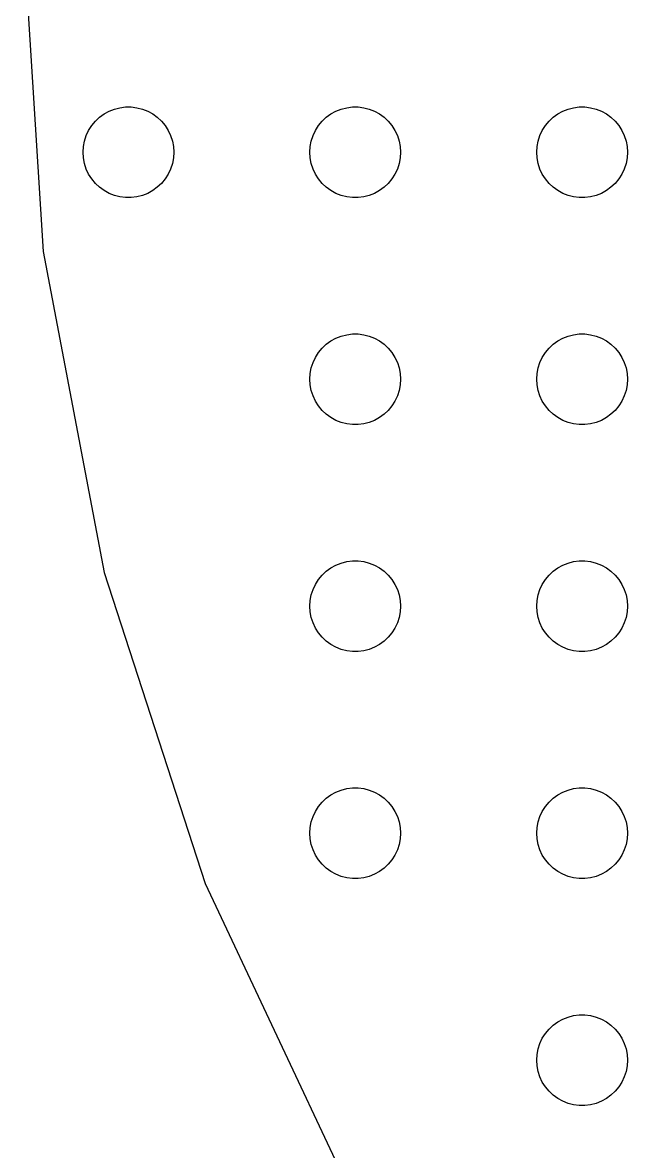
# Model space of a CAD drawing. Header units: metres. Extents: x -172 to 172, y -172 to 172.
# Drawn here: x -172 to -132, y -81 to -6.4 of the extents above; entities that cross this region are included whole.
import ezdxf

# ---------------------------------------------------------------- set-up
doc = ezdxf.new("R2010")
doc.units = ezdxf.units.M

msp = doc.modelspace()

# ---------------------------------------------------------------- linework, layer by layer
for p, q in [((-172, 0), (-170.644, -21.5573)), ((-166.912, -12.6884), (-166.607, -12.467)), ((-166.607, -12.467), (-166.277, -12.2855)), ((-166.277, -12.2855), (-165.927, -12.1468)), ((-165.927, -12.1468), (-165.562, -12.0531)), ((-165.562, -12.0531), (-165.188, -12.0059)), ((-165.188, -12.0059), (-164.812, -12.0059)), ((-164.812, -12.0059), (-164.438, -12.0531)), ((-164.438, -12.0531), (-164.073, -12.1468)), ((-164.073, -12.1468), (-163.723, -12.2855)), ((-163.723, -12.2855), (-163.393, -12.467)), ((-163.393, -12.467), (-163.088, -12.6884)), ((-151.912, -12.6884), (-151.607, -12.467)), ((-151.607, -12.467), (-151.277, -12.2855)), ((-151.277, -12.2855), (-150.927, -12.1468)), ((-150.927, -12.1468), (-150.562, -12.0531)), ((-150.562, -12.0531), (-150.188, -12.0059)), ((-150.188, -12.0059), (-149.812, -12.0059)), ((-149.812, -12.0059), (-149.438, -12.0531)), ((-149.438, -12.0531), (-149.073, -12.1468)), ((-149.073, -12.1468), (-148.723, -12.2855)), ((-148.723, -12.2855), (-148.393, -12.467)), ((-148.393, -12.467), (-148.088, -12.6884)), ((-136.912, -12.6884), (-136.607, -12.467)), ((-136.607, -12.467), (-136.277, -12.2855)), ((-136.277, -12.2855), (-135.927, -12.1468)), ((-135.927, -12.1468), (-135.562, -12.0531)), ((-135.562, -12.0531), (-135.188, -12.0059)), ((-135.188, -12.0059), (-134.812, -12.0059)), ((-134.812, -12.0059), (-134.438, -12.0531)), ((-134.438, -12.0531), (-134.073, -12.1468)), ((-134.073, -12.1468), (-133.723, -12.2855)), ((-133.723, -12.2855), (-133.393, -12.467)), ((-133.393, -12.467), (-133.088, -12.6884)), ((-167.629, -13.5547), (-167.427, -13.2366)), ((-167.427, -13.2366), (-167.187, -12.9464)), ((-167.187, -12.9464), (-166.912, -12.6884)), ((-163.088, -12.6884), (-162.813, -12.9464)), ((-162.813, -12.9464), (-162.573, -13.2366)), ((-162.573, -13.2366), (-162.371, -13.5547)), ((-152.629, -13.5547), (-152.427, -13.2366)), ((-152.427, -13.2366), (-152.187, -12.9464)), ((-152.187, -12.9464), (-151.912, -12.6884)), ((-148.088, -12.6884), (-147.813, -12.9464)), ((-147.813, -12.9464), (-147.573, -13.2366)), ((-147.573, -13.2366), (-147.371, -13.5547)), ((-137.629, -13.5547), (-137.427, -13.2366)), ((-137.427, -13.2366), (-137.187, -12.9464)), ((-137.187, -12.9464), (-136.912, -12.6884)), ((-133.088, -12.6884), (-132.813, -12.9464)), ((-132.813, -12.9464), (-132.573, -13.2366)), ((-132.573, -13.2366), (-132.371, -13.5547)), ((-167.906, -14.2539), (-167.789, -13.8956)), ((-167.789, -13.8956), (-167.629, -13.5547)), ((-162.371, -13.5547), (-162.211, -13.8956)), ((-162.211, -13.8956), (-162.094, -14.2539)), ((-152.906, -14.2539), (-152.789, -13.8956)), ((-152.789, -13.8956), (-152.629, -13.5547)), ((-147.371, -13.5547), (-147.211, -13.8956)), ((-147.211, -13.8956), (-147.094, -14.2539)), ((-137.906, -14.2539), (-137.789, -13.8956)), ((-137.789, -13.8956), (-137.629, -13.5547)), ((-132.371, -13.5547), (-132.211, -13.8956)), ((-132.211, -13.8956), (-132.094, -14.2539)), ((-168, -15), (-167.976, -14.624)), ((-167.976, -14.624), (-167.906, -14.2539)), ((-162.094, -14.2539), (-162.024, -14.624)), ((-162.024, -14.624), (-162, -15)), ((-153, -15), (-152.976, -14.624)), ((-152.976, -14.624), (-152.906, -14.2539)), ((-147.094, -14.2539), (-147.024, -14.624)), ((-147.024, -14.624), (-147, -15)), ((-138, -15), (-137.976, -14.624)), ((-137.976, -14.624), (-137.906, -14.2539)), ((-132.094, -14.2539), (-132.024, -14.624)), ((-132.024, -14.624), (-132, -15)), ((-167.976, -15.376), (-168, -15)), ((-167.906, -15.7461), (-167.976, -15.376)), ((-162.024, -15.376), (-162.094, -15.7461)), ((-162, -15), (-162.024, -15.376)), ((-152.976, -15.376), (-153, -15)), ((-152.906, -15.7461), (-152.976, -15.376)), ((-147.024, -15.376), (-147.094, -15.7461)), ((-147, -15), (-147.024, -15.376)), ((-137.976, -15.376), (-138, -15)), ((-137.906, -15.7461), (-137.976, -15.376)), ((-132.024, -15.376), (-132.094, -15.7461)), ((-132, -15), (-132.024, -15.376)), ((-167.789, -16.1044), (-167.906, -15.7461)), ((-167.629, -16.4453), (-167.789, -16.1044)), ((-162.211, -16.1044), (-162.371, -16.4453)), ((-162.094, -15.7461), (-162.211, -16.1044)), ((-152.789, -16.1044), (-152.906, -15.7461)), ((-152.629, -16.4453), (-152.789, -16.1044)), ((-147.211, -16.1044), (-147.371, -16.4453)), ((-147.094, -15.7461), (-147.211, -16.1044)), ((-137.789, -16.1044), (-137.906, -15.7461)), ((-137.629, -16.4453), (-137.789, -16.1044)), ((-132.211, -16.1044), (-132.371, -16.4453)), ((-132.094, -15.7461), (-132.211, -16.1044)), ((-167.427, -16.7634), (-167.629, -16.4453)), ((-167.187, -17.0536), (-167.427, -16.7634)), ((-166.912, -17.3115), (-167.187, -17.0536)), ((-162.813, -17.0536), (-163.088, -17.3115)), ((-162.573, -16.7634), (-162.813, -17.0536)), ((-162.371, -16.4453), (-162.573, -16.7634)), ((-152.427, -16.7634), (-152.629, -16.4453)), ((-152.187, -17.0536), (-152.427, -16.7634)), ((-151.912, -17.3115), (-152.187, -17.0536)), ((-147.813, -17.0536), (-148.088, -17.3115)), ((-147.573, -16.7634), (-147.813, -17.0536)), ((-147.371, -16.4453), (-147.573, -16.7634)), ((-137.427, -16.7634), (-137.629, -16.4453)), ((-137.187, -17.0536), (-137.427, -16.7634)), ((-136.912, -17.3115), (-137.187, -17.0536)), ((-132.813, -17.0536), (-133.088, -17.3115)), ((-132.573, -16.7634), (-132.813, -17.0536)), ((-132.371, -16.4453), (-132.573, -16.7634)), ((-166.607, -17.533), (-166.912, -17.3115)), ((-166.277, -17.7145), (-166.607, -17.533)), ((-165.927, -17.8532), (-166.277, -17.7145)), ((-165.562, -17.9469), (-165.927, -17.8532)), ((-164.073, -17.8532), (-164.438, -17.9469)), ((-163.723, -17.7145), (-164.073, -17.8532)), ((-163.393, -17.533), (-163.723, -17.7145)), ((-163.088, -17.3115), (-163.393, -17.533)), ((-151.607, -17.533), (-151.912, -17.3115)), ((-151.277, -17.7145), (-151.607, -17.533)), ((-150.927, -17.8532), (-151.277, -17.7145)), ((-150.562, -17.9469), (-150.927, -17.8532)), ((-149.073, -17.8532), (-149.438, -17.9469)), ((-148.723, -17.7145), (-149.073, -17.8532)), ((-148.393, -17.533), (-148.723, -17.7145)), ((-148.088, -17.3115), (-148.393, -17.533)), ((-136.607, -17.533), (-136.912, -17.3115)), ((-136.277, -17.7145), (-136.607, -17.533)), ((-135.927, -17.8532), (-136.277, -17.7145)), ((-135.562, -17.9469), (-135.927, -17.8532)), ((-134.073, -17.8532), (-134.438, -17.9469)), ((-133.723, -17.7145), (-134.073, -17.8532)), ((-133.393, -17.533), (-133.723, -17.7145)), ((-133.088, -17.3115), (-133.393, -17.533)), ((-165.188, -17.9941), (-165.562, -17.9469)), ((-164.812, -17.9941), (-165.188, -17.9941)), ((-164.438, -17.9469), (-164.812, -17.9941)), ((-150.188, -17.9941), (-150.562, -17.9469)), ((-149.812, -17.9941), (-150.188, -17.9941)), ((-149.438, -17.9469), (-149.812, -17.9941)), ((-135.188, -17.9941), (-135.562, -17.9469)), ((-134.812, -17.9941), (-135.188, -17.9941)), ((-134.438, -17.9469), (-134.812, -17.9941)), ((-170.644, -21.5573), (-166.596, -42.7747)), ((-151.912, -27.6884), (-151.607, -27.467)), ((-151.607, -27.467), (-151.277, -27.2855)), ((-151.277, -27.2855), (-150.927, -27.1468)), ((-150.927, -27.1468), (-150.562, -27.0531)), ((-150.562, -27.0531), (-150.188, -27.0059)), ((-150.188, -27.0059), (-149.812, -27.0059)), ((-149.812, -27.0059), (-149.438, -27.0531)), ((-149.438, -27.0531), (-149.073, -27.1468)), ((-149.073, -27.1468), (-148.723, -27.2855)), ((-148.723, -27.2855), (-148.393, -27.467)), ((-148.393, -27.467), (-148.088, -27.6884)), ((-136.912, -27.6884), (-136.607, -27.467)), ((-136.607, -27.467), (-136.277, -27.2855)), ((-136.277, -27.2855), (-135.927, -27.1468)), ((-135.927, -27.1468), (-135.562, -27.0531)), ((-135.562, -27.0531), (-135.188, -27.0059)), ((-135.188, -27.0059), (-134.812, -27.0059)), ((-134.812, -27.0059), (-134.438, -27.0531)), ((-134.438, -27.0531), (-134.073, -27.1468)), ((-134.073, -27.1468), (-133.723, -27.2855)), ((-133.723, -27.2855), (-133.393, -27.467)), ((-133.393, -27.467), (-133.088, -27.6884)), ((-152.629, -28.5547), (-152.427, -28.2366)), ((-152.427, -28.2366), (-152.187, -27.9464)), ((-152.187, -27.9464), (-151.912, -27.6884)), ((-148.088, -27.6884), (-147.813, -27.9464)), ((-147.813, -27.9464), (-147.573, -28.2366)), ((-147.573, -28.2366), (-147.371, -28.5547)), ((-137.629, -28.5547), (-137.427, -28.2366)), ((-137.427, -28.2366), (-137.187, -27.9464)), ((-137.187, -27.9464), (-136.912, -27.6884)), ((-133.088, -27.6884), (-132.813, -27.9464)), ((-132.813, -27.9464), (-132.573, -28.2366)), ((-132.573, -28.2366), (-132.371, -28.5547)), ((-152.906, -29.2539), (-152.789, -28.8956)), ((-152.789, -28.8956), (-152.629, -28.5547)), ((-147.371, -28.5547), (-147.211, -28.8956)), ((-147.211, -28.8956), (-147.094, -29.2539)), ((-137.906, -29.2539), (-137.789, -28.8956)), ((-137.789, -28.8956), (-137.629, -28.5547)), ((-132.371, -28.5547), (-132.211, -28.8956)), ((-132.211, -28.8956), (-132.094, -29.2539)), ((-153, -30), (-152.976, -29.624)), ((-152.976, -29.624), (-152.906, -29.2539)), ((-147.094, -29.2539), (-147.024, -29.624)), ((-147.024, -29.624), (-147, -30)), ((-138, -30), (-137.976, -29.624)), ((-137.976, -29.624), (-137.906, -29.2539)), ((-132.094, -29.2539), (-132.024, -29.624)), ((-132.024, -29.624), (-132, -30)), ((-152.976, -30.376), (-153, -30)), ((-152.906, -30.7461), (-152.976, -30.376)), ((-147.024, -30.376), (-147.094, -30.7461)), ((-147, -30), (-147.024, -30.376)), ((-137.976, -30.376), (-138, -30)), ((-137.906, -30.7461), (-137.976, -30.376)), ((-132.024, -30.376), (-132.094, -30.7461)), ((-132, -30), (-132.024, -30.376)), ((-152.789, -31.1044), (-152.906, -30.7461)), ((-152.629, -31.4453), (-152.789, -31.1044)), ((-147.211, -31.1044), (-147.371, -31.4453)), ((-147.094, -30.7461), (-147.211, -31.1044)), ((-137.789, -31.1044), (-137.906, -30.7461)), ((-137.629, -31.4453), (-137.789, -31.1044)), ((-132.211, -31.1044), (-132.371, -31.4453)), ((-132.094, -30.7461), (-132.211, -31.1044)), ((-152.427, -31.7634), (-152.629, -31.4453)), ((-152.187, -32.0536), (-152.427, -31.7634)), ((-151.912, -32.3115), (-152.187, -32.0536)), ((-147.813, -32.0536), (-148.088, -32.3115)), ((-147.573, -31.7634), (-147.813, -32.0536)), ((-147.371, -31.4453), (-147.573, -31.7634)), ((-137.427, -31.7634), (-137.629, -31.4453)), ((-137.187, -32.0536), (-137.427, -31.7634)), ((-136.912, -32.3115), (-137.187, -32.0536)), ((-132.813, -32.0536), (-133.088, -32.3115)), ((-132.573, -31.7634), (-132.813, -32.0536)), ((-132.371, -31.4453), (-132.573, -31.7634)), ((-151.607, -32.533), (-151.912, -32.3115)), ((-151.277, -32.7145), (-151.607, -32.533)), ((-150.927, -32.8532), (-151.277, -32.7145)), ((-148.723, -32.7145), (-149.073, -32.8532)), ((-148.393, -32.533), (-148.723, -32.7145)), ((-148.088, -32.3115), (-148.393, -32.533)), ((-136.607, -32.533), (-136.912, -32.3115)), ((-136.277, -32.7145), (-136.607, -32.533)), ((-135.927, -32.8532), (-136.277, -32.7145)), ((-133.723, -32.7145), (-134.073, -32.8532)), ((-133.393, -32.533), (-133.723, -32.7145)), ((-133.088, -32.3115), (-133.393, -32.533)), ((-150.562, -32.9469), (-150.927, -32.8532)), ((-150.188, -32.9941), (-150.562, -32.9469)), ((-149.812, -32.9941), (-150.188, -32.9941)), ((-149.438, -32.9469), (-149.812, -32.9941)), ((-149.073, -32.8532), (-149.438, -32.9469)), ((-135.562, -32.9469), (-135.927, -32.8532)), ((-135.188, -32.9941), (-135.562, -32.9469)), ((-134.812, -32.9941), (-135.188, -32.9941)), ((-134.438, -32.9469), (-134.812, -32.9941)), ((-134.073, -32.8532), (-134.438, -32.9469)), ((-151.912, -42.6885), (-151.607, -42.467)), ((-151.607, -42.467), (-151.277, -42.2855)), ((-151.277, -42.2855), (-150.927, -42.1468)), ((-150.927, -42.1468), (-150.562, -42.0531)), ((-150.562, -42.0531), (-150.188, -42.0059)), ((-150.188, -42.0059), (-149.812, -42.0059)), ((-149.812, -42.0059), (-149.438, -42.0531)), ((-149.438, -42.0531), (-149.073, -42.1468)), ((-149.073, -42.1468), (-148.723, -42.2855)), ((-148.723, -42.2855), (-148.393, -42.467)), ((-148.393, -42.467), (-148.088, -42.6885)), ((-136.912, -42.6885), (-136.607, -42.467)), ((-136.607, -42.467), (-136.277, -42.2855)), ((-136.277, -42.2855), (-135.927, -42.1468)), ((-135.927, -42.1468), (-135.562, -42.0531)), ((-135.562, -42.0531), (-135.188, -42.0059)), ((-135.188, -42.0059), (-134.812, -42.0059)), ((-134.812, -42.0059), (-134.438, -42.0531)), ((-134.438, -42.0531), (-134.073, -42.1468)), ((-134.073, -42.1468), (-133.723, -42.2855)), ((-133.723, -42.2855), (-133.393, -42.467)), ((-133.393, -42.467), (-133.088, -42.6885)), ((-166.596, -42.7747), (-159.922, -63.3174)), ((-152.629, -43.5547), (-152.427, -43.2366)), ((-152.427, -43.2366), (-152.187, -42.9464)), ((-152.187, -42.9464), (-151.912, -42.6885)), ((-148.088, -42.6885), (-147.813, -42.9464)), ((-147.813, -42.9464), (-147.573, -43.2366)), ((-147.573, -43.2366), (-147.371, -43.5547)), ((-137.629, -43.5547), (-137.427, -43.2366)), ((-137.427, -43.2366), (-137.187, -42.9464)), ((-137.187, -42.9464), (-136.912, -42.6885)), ((-133.088, -42.6885), (-132.813, -42.9464)), ((-132.813, -42.9464), (-132.573, -43.2366)), ((-132.573, -43.2366), (-132.371, -43.5547)), ((-152.906, -44.2539), (-152.789, -43.8956)), ((-152.789, -43.8956), (-152.629, -43.5547)), ((-147.371, -43.5547), (-147.211, -43.8956)), ((-147.211, -43.8956), (-147.094, -44.2539)), ((-137.906, -44.2539), (-137.789, -43.8956)), ((-137.789, -43.8956), (-137.629, -43.5547)), ((-132.371, -43.5547), (-132.211, -43.8956)), ((-132.211, -43.8956), (-132.094, -44.2539)), ((-153, -45), (-152.976, -44.624)), ((-152.976, -44.624), (-152.906, -44.2539)), ((-147.094, -44.2539), (-147.024, -44.624)), ((-147.024, -44.624), (-147, -45)), ((-138, -45), (-137.976, -44.624)), ((-137.976, -44.624), (-137.906, -44.2539)), ((-132.094, -44.2539), (-132.024, -44.624)), ((-132.024, -44.624), (-132, -45)), ((-152.976, -45.376), (-153, -45)), ((-152.906, -45.7461), (-152.976, -45.376)), ((-147.024, -45.376), (-147.094, -45.7461)), ((-147, -45), (-147.024, -45.376)), ((-137.976, -45.376), (-138, -45)), ((-137.906, -45.7461), (-137.976, -45.376)), ((-132.024, -45.376), (-132.094, -45.7461)), ((-132, -45), (-132.024, -45.376)), ((-152.789, -46.1044), (-152.906, -45.7461)), ((-152.629, -46.4453), (-152.789, -46.1044)), ((-147.211, -46.1044), (-147.371, -46.4453)), ((-147.094, -45.7461), (-147.211, -46.1044)), ((-137.789, -46.1044), (-137.906, -45.7461)), ((-137.629, -46.4453), (-137.789, -46.1044)), ((-132.211, -46.1044), (-132.371, -46.4453)), ((-132.094, -45.7461), (-132.211, -46.1044)), ((-152.427, -46.7634), (-152.629, -46.4453)), ((-152.187, -47.0536), (-152.427, -46.7634)), ((-147.573, -46.7634), (-147.813, -47.0536)), ((-147.371, -46.4453), (-147.573, -46.7634)), ((-137.427, -46.7634), (-137.629, -46.4453)), ((-137.187, -47.0536), (-137.427, -46.7634)), ((-132.573, -46.7634), (-132.813, -47.0536)), ((-132.371, -46.4453), (-132.573, -46.7634)), ((-151.912, -47.3115), (-152.187, -47.0536)), ((-151.607, -47.533), (-151.912, -47.3115)), ((-151.277, -47.7145), (-151.607, -47.533)), ((-150.927, -47.8532), (-151.277, -47.7145)), ((-148.723, -47.7145), (-149.073, -47.8532)), ((-148.393, -47.533), (-148.723, -47.7145)), ((-148.088, -47.3115), (-148.393, -47.533)), ((-147.813, -47.0536), (-148.088, -47.3115)), ((-136.912, -47.3115), (-137.187, -47.0536)), ((-136.607, -47.533), (-136.912, -47.3115)), ((-136.277, -47.7145), (-136.607, -47.533)), ((-135.927, -47.8532), (-136.277, -47.7145)), ((-133.723, -47.7145), (-134.073, -47.8532)), ((-133.393, -47.533), (-133.723, -47.7145)), ((-133.088, -47.3115), (-133.393, -47.533)), ((-132.813, -47.0536), (-133.088, -47.3115)), ((-150.562, -47.9469), (-150.927, -47.8532)), ((-150.188, -47.9941), (-150.562, -47.9469)), ((-149.812, -47.9941), (-150.188, -47.9941)), ((-149.438, -47.9469), (-149.812, -47.9941)), ((-149.073, -47.8532), (-149.438, -47.9469)), ((-135.562, -47.9469), (-135.927, -47.8532)), ((-135.188, -47.9941), (-135.562, -47.9469)), ((-134.812, -47.9941), (-135.188, -47.9941)), ((-134.438, -47.9469), (-134.812, -47.9941)), ((-134.073, -47.8532), (-134.438, -47.9469)), ((-151.607, -57.467), (-151.277, -57.2855)), ((-151.277, -57.2855), (-150.927, -57.1468)), ((-150.927, -57.1468), (-150.562, -57.0531)), ((-150.562, -57.0531), (-150.188, -57.0059)), ((-150.188, -57.0059), (-149.812, -57.0059)), ((-149.812, -57.0059), (-149.438, -57.0531)), ((-149.438, -57.0531), (-149.073, -57.1468)), ((-149.073, -57.1468), (-148.723, -57.2855)), ((-148.723, -57.2855), (-148.393, -57.467)), ((-136.607, -57.467), (-136.277, -57.2855)), ((-136.277, -57.2855), (-135.927, -57.1468)), ((-135.927, -57.1468), (-135.562, -57.0531)), ((-135.562, -57.0531), (-135.188, -57.0059)), ((-135.188, -57.0059), (-134.812, -57.0059)), ((-134.812, -57.0059), (-134.438, -57.0531)), ((-134.438, -57.0531), (-134.073, -57.1468)), ((-134.073, -57.1468), (-133.723, -57.2855)), ((-133.723, -57.2855), (-133.393, -57.467)), ((-152.427, -58.2366), (-152.187, -57.9464)), ((-152.187, -57.9464), (-151.912, -57.6885)), ((-151.912, -57.6885), (-151.607, -57.467)), ((-148.393, -57.467), (-148.088, -57.6885)), ((-148.088, -57.6885), (-147.813, -57.9464)), ((-147.813, -57.9464), (-147.573, -58.2366)), ((-137.427, -58.2366), (-137.187, -57.9464)), ((-137.187, -57.9464), (-136.912, -57.6885)), ((-136.912, -57.6885), (-136.607, -57.467)), ((-133.393, -57.467), (-133.088, -57.6885)), ((-133.088, -57.6885), (-132.813, -57.9464)), ((-132.813, -57.9464), (-132.573, -58.2366)), ((-152.906, -59.2539), (-152.789, -58.8956)), ((-152.789, -58.8956), (-152.629, -58.5547)), ((-152.629, -58.5547), (-152.427, -58.2366)), ((-147.573, -58.2366), (-147.371, -58.5547)), ((-147.371, -58.5547), (-147.211, -58.8956)), ((-147.211, -58.8956), (-147.094, -59.2539)), ((-137.906, -59.2539), (-137.789, -58.8956)), ((-137.789, -58.8956), (-137.629, -58.5547)), ((-137.629, -58.5547), (-137.427, -58.2366)), ((-132.573, -58.2366), (-132.371, -58.5547)), ((-132.371, -58.5547), (-132.211, -58.8956)), ((-132.211, -58.8956), (-132.094, -59.2539)), ((-153, -60), (-152.976, -59.624)), ((-152.976, -59.624), (-152.906, -59.2539)), ((-147.094, -59.2539), (-147.024, -59.624)), ((-147.024, -59.624), (-147, -60)), ((-138, -60), (-137.976, -59.624)), ((-137.976, -59.624), (-137.906, -59.2539)), ((-132.094, -59.2539), (-132.024, -59.624)), ((-132.024, -59.624), (-132, -60)), ((-152.976, -60.376), (-153, -60)), ((-152.906, -60.7461), (-152.976, -60.376)), ((-147.024, -60.376), (-147.094, -60.7461)), ((-147, -60), (-147.024, -60.376)), ((-137.976, -60.376), (-138, -60)), ((-137.906, -60.7461), (-137.976, -60.376)), ((-132.024, -60.376), (-132.094, -60.7461)), ((-132, -60), (-132.024, -60.376)), ((-152.789, -61.1044), (-152.906, -60.7461)), ((-152.629, -61.4453), (-152.789, -61.1044)), ((-147.211, -61.1044), (-147.371, -61.4453)), ((-147.094, -60.7461), (-147.211, -61.1044)), ((-137.789, -61.1044), (-137.906, -60.7461)), ((-137.629, -61.4453), (-137.789, -61.1044)), ((-132.211, -61.1044), (-132.371, -61.4453)), ((-132.094, -60.7461), (-132.211, -61.1044)), ((-152.427, -61.7634), (-152.629, -61.4453)), ((-152.187, -62.0536), (-152.427, -61.7634)), ((-147.573, -61.7634), (-147.813, -62.0536)), ((-147.371, -61.4453), (-147.573, -61.7634)), ((-137.427, -61.7634), (-137.629, -61.4453)), ((-137.187, -62.0536), (-137.427, -61.7634)), ((-132.573, -61.7634), (-132.813, -62.0536)), ((-132.371, -61.4453), (-132.573, -61.7634)), ((-151.912, -62.3115), (-152.187, -62.0536)), ((-151.607, -62.533), (-151.912, -62.3115)), ((-151.277, -62.7145), (-151.607, -62.533)), ((-148.393, -62.533), (-148.723, -62.7145)), ((-148.088, -62.3115), (-148.393, -62.533)), ((-147.813, -62.0536), (-148.088, -62.3115)), ((-136.912, -62.3115), (-137.187, -62.0536)), ((-136.607, -62.533), (-136.912, -62.3115)), ((-136.277, -62.7145), (-136.607, -62.533)), ((-133.393, -62.533), (-133.723, -62.7145)), ((-133.088, -62.3115), (-133.393, -62.533)), ((-132.813, -62.0536), (-133.088, -62.3115)), ((-159.922, -63.3174), (-150.725, -82.8616)), ((-150.927, -62.8532), (-151.277, -62.7145)), ((-150.562, -62.9469), (-150.927, -62.8532)), ((-150.188, -62.9941), (-150.562, -62.9469)), ((-149.812, -62.9941), (-150.188, -62.9941)), ((-149.438, -62.9469), (-149.812, -62.9941)), ((-149.073, -62.8532), (-149.438, -62.9469)), ((-148.723, -62.7145), (-149.073, -62.8532)), ((-135.927, -62.8532), (-136.277, -62.7145)), ((-135.562, -62.9469), (-135.927, -62.8532)), ((-135.188, -62.9941), (-135.562, -62.9469)), ((-134.812, -62.9941), (-135.188, -62.9941)), ((-134.438, -62.9469), (-134.812, -62.9941)), ((-134.073, -62.8532), (-134.438, -62.9469)), ((-133.723, -62.7145), (-134.073, -62.8532)), ((-136.607, -72.467), (-136.277, -72.2855)), ((-136.277, -72.2855), (-135.927, -72.1468)), ((-135.927, -72.1468), (-135.562, -72.0531)), ((-135.562, -72.0531), (-135.188, -72.0059)), ((-135.188, -72.0059), (-134.812, -72.0059)), ((-134.812, -72.0059), (-134.438, -72.0531)), ((-134.438, -72.0531), (-134.073, -72.1468)), ((-134.073, -72.1468), (-133.723, -72.2855)), ((-133.723, -72.2855), (-133.393, -72.467)), ((-137.427, -73.2366), (-137.187, -72.9464)), ((-137.187, -72.9464), (-136.912, -72.6885)), ((-136.912, -72.6885), (-136.607, -72.467)), ((-133.393, -72.467), (-133.088, -72.6885)), ((-133.088, -72.6885), (-132.813, -72.9464)), ((-132.813, -72.9464), (-132.573, -73.2366)), ((-137.789, -73.8956), (-137.629, -73.5547)), ((-137.629, -73.5547), (-137.427, -73.2366)), ((-132.573, -73.2366), (-132.371, -73.5547)), ((-132.371, -73.5547), (-132.211, -73.8956)), ((-137.976, -74.624), (-137.906, -74.2539)), ((-137.906, -74.2539), (-137.789, -73.8956)), ((-132.211, -73.8956), (-132.094, -74.2539)), ((-132.094, -74.2539), (-132.024, -74.624)), ((-138, -75), (-137.976, -74.624)), ((-137.976, -75.376), (-138, -75)), ((-132.024, -74.624), (-132, -75)), ((-132, -75), (-132.024, -75.376)), ((-137.906, -75.7461), (-137.976, -75.376)), ((-137.789, -76.1044), (-137.906, -75.7461)), ((-132.094, -75.7461), (-132.211, -76.1044)), ((-132.024, -75.376), (-132.094, -75.7461)), ((-137.629, -76.4453), (-137.789, -76.1044)), ((-137.427, -76.7634), (-137.629, -76.4453)), ((-137.187, -77.0536), (-137.427, -76.7634)), ((-132.573, -76.7634), (-132.813, -77.0536)), ((-132.371, -76.4453), (-132.573, -76.7634)), ((-132.211, -76.1044), (-132.371, -76.4453)), ((-136.912, -77.3115), (-137.187, -77.0536)), ((-136.607, -77.533), (-136.912, -77.3115)), ((-136.277, -77.7145), (-136.607, -77.533)), ((-133.393, -77.533), (-133.723, -77.7145)), ((-133.088, -77.3115), (-133.393, -77.533)), ((-132.813, -77.0536), (-133.088, -77.3115)), ((-135.927, -77.8532), (-136.277, -77.7145)), ((-135.562, -77.9469), (-135.927, -77.8532)), ((-135.188, -77.9941), (-135.562, -77.9469)), ((-134.812, -77.9941), (-135.188, -77.9941)), ((-134.438, -77.9469), (-134.812, -77.9941)), ((-134.073, -77.8532), (-134.438, -77.9469)), ((-133.723, -77.7145), (-134.073, -77.8532))]:
    msp.add_line(p, q)

doc.saveas('drawing.dxf')
